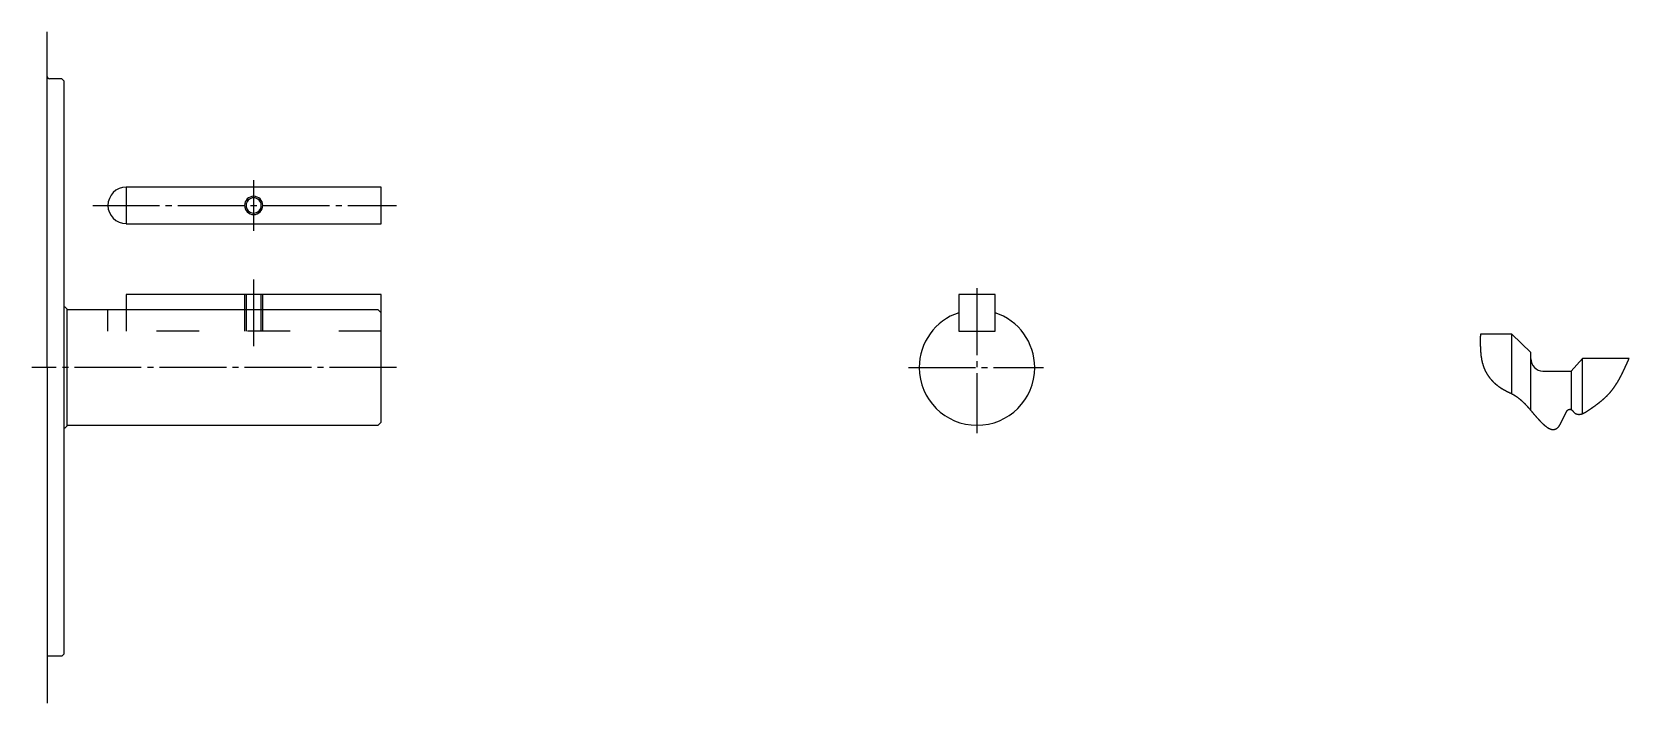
# Model space of a CAD drawing. Extents: x 0 to 632, y 0 to 332.
# Drawn here: x 365.4 to 628.3, y 0 to 110.4 of the extents above; entities that cross this region are included whole.
import ezdxf

# ---------------------------------------------------------------- set-up
doc = ezdxf.new("R2010")
doc.units = 0
doc.header["$MEASUREMENT"] = 0
doc.linetypes.add('DASH_CENTER', pattern=[14, 11, -1, 1, -1])
doc.linetypes.add('DASHED', pattern=[15, 7, -8])
doc.layers.get('0').update_dxf_attribs({"linetype": 'CONTINUOUS'})

msp = doc.modelspace()

# ---------------------------------------------------------------- linework, layer by layer
at = {"color": 7, "linetype": 'Continuous'}
for p, q in [((367.89, 79.3), (367.89, 110.38)), ((367.89, 55.19), (367.89, 102.54)), ((370.29, 102.69), (368.27, 102.69)), ((370.67, 102.31), (370.29, 102.69)), ((370.67, 64.69), (370.67, 102.31)), ((422.89, 84.85), (380.89, 84.85)), ((422.89, 78.85), (422.89, 84.85)), ((380.89, 78.85), (422.89, 78.85)), ((400.39, 67.19), (380.89, 67.19)), ((380.89, 67.19), (380.89, 64.69)), ((400.64, 67.19), (400.39, 67.19)), ((422.89, 67.19), (400.64, 67.19)), ((403.39, 67.19), (403.14, 67.19)), ((422.89, 64.19), (422.89, 67.19)), ((517.95, 67.19), (517.95, 64.21)), ((523.95, 67.19), (517.95, 67.19)), ((523.95, 64.21), (523.95, 67.19)), ((370.87, 65.09), (370.67, 65.09)), ((370.67, 55.19), (370.67, 64.69)), ((370.87, 65.09), (371.17, 64.79)), ((371.17, 45.59), (371.17, 64.79)), ((377.89, 64.69), (371.17, 64.69)), ((380.89, 64.69), (377.89, 64.69)), ((422.39, 64.69), (380.89, 64.69)), ((422.39, 64.69), (422.89, 64.19)), ((422.89, 46.19), (422.89, 64.19)), ((517.95, 64.21), (517.95, 61.19)), ((523.95, 61.19), (523.95, 64.21)), ((517.95, 61.19), (523.95, 61.19)), ((608.98, 60.68), (603.81, 60.68)), ((608.98, 60.68), (612.11, 57.68)), ((608.98, 50.88), (608.98, 60.68)), ((612.11, 48.14), (612.11, 57.68)), ((618.75, 54.61), (620.61, 56.65)), ((628.28, 56.65), (620.61, 56.65)), ((620.61, 47.6), (620.61, 56.65)), ((367.89, 55.19), (367.89, 0)), ((370.67, 45.69), (370.67, 55.19)), ((614.11, 54.61), (618.75, 54.61)), ((618.75, 54.61), (618.75, 48.29)), ((370.67, 8.08), (370.67, 45.69)), ((370.67, 45.29), (370.87, 45.29)), ((370.87, 45.29), (371.17, 45.59)), ((371.17, 45.69), (422.39, 45.69)), ((422.39, 45.69), (422.89, 46.19)), ((370.29, 7.69), (370.67, 8.08)), ((370.29, 7.69), (367.89, 7.69))]:
    msp.add_line(p, q, dxfattribs=at)
at = {"color": 1, "linetype": 'DASH_CENTER'}
for p, q in [((380.89, 84.85), (380.89, 78.85)), ((401.89, 77.7), (401.89, 86)), ((375.39, 81.85), (425.39, 81.85)), ((401.89, 58.69), (401.89, 69.69)), ((520.95, 68.24), (520.95, 44.37)), ((425.39, 55.19), (365.39, 55.19)), ((509.68, 55.19), (531.91, 55.19))]:
    msp.add_line(p, q, dxfattribs=at)
at = {"color": 2, "linetype": 'DASHED'}
for p, q in [((400.39, 67.19), (400.39, 61.19)), ((403.39, 61.19), (403.39, 67.19)), ((377.89, 61.19), (377.89, 64.69)), ((422.89, 61.19), (377.89, 61.19))]:
    msp.add_line(p, q, dxfattribs=at)
at = {"color": 7, "linetype": 'DASHED'}
for p, q in [((400.64, 67.19), (400.64, 61.19)), ((403.14, 61.19), (403.14, 67.19)), ((380.89, 64.69), (380.89, 61.19))]:
    msp.add_line(p, q, dxfattribs=at)
at = {"color": 2, "linetype": 'Continuous'}
for p, q in [((603.81, 60.68), (603.81, 60.64)), ((603.81, 60.64), (603.81, 60.6)), ((603.81, 60.6), (603.81, 60.56)), ((603.81, 60.56), (603.81, 60.52)), ((603.81, 60.52), (603.81, 60.48)), ((603.81, 60.48), (603.81, 60.44)), ((603.81, 60.36), (603.8, 60.32)), ((603.8, 60.32), (603.8, 60.28)), ((603.8, 60.28), (603.8, 60.24)), ((603.8, 60.24), (603.8, 60.2)), ((603.8, 60.2), (603.8, 60.16)), ((603.8, 60.16), (603.8, 60.12)), ((603.8, 60.12), (603.8, 60.07)), ((603.8, 60.07), (603.8, 60.03)), ((603.8, 60.03), (603.8, 59.99)), ((603.8, 59.99), (603.8, 59.95)), ((603.8, 59.95), (603.8, 59.91)), ((603.8, 59.91), (603.8, 59.87)), ((603.8, 59.87), (603.8, 59.83)), ((603.8, 59.83), (603.8, 59.79)), ((603.8, 59.79), (603.8, 59.75)), ((603.8, 59.75), (603.8, 59.71)), ((603.8, 59.71), (603.8, 59.67)), ((603.8, 59.67), (603.8, 59.63)), ((603.8, 59.63), (603.8, 59.59)), ((603.8, 59.59), (603.8, 59.55)), ((603.8, 59.55), (603.8, 59.51)), ((603.8, 59.51), (603.8, 59.47)), ((603.8, 59.47), (603.8, 59.43)), ((603.8, 59.43), (603.8, 59.39)), ((603.8, 59.39), (603.8, 59.35)), ((603.8, 59.35), (603.8, 59.31)), ((603.8, 59.31), (603.8, 59.26)), ((603.8, 59.26), (603.8, 59.22)), ((603.8, 59.22), (603.8, 59.18)), ((603.8, 59.18), (603.8, 59.14)), ((603.8, 59.14), (603.8, 59.1)), ((603.8, 59.1), (603.8, 59.06)), ((603.8, 59.06), (603.8, 59.02)), ((603.8, 59.02), (603.8, 58.98)), ((603.8, 58.98), (603.8, 58.94)), ((603.8, 58.94), (603.8, 58.9)), ((603.8, 58.9), (603.8, 58.86)), ((603.8, 58.86), (603.8, 58.82)), ((603.8, 58.82), (603.8, 58.78)), ((603.8, 58.78), (603.8, 58.74)), ((603.8, 58.74), (603.8, 58.7)), ((603.8, 58.7), (603.8, 58.66)), ((603.8, 58.66), (603.81, 58.62)), ((603.81, 60.44), (603.81, 60.4)), ((603.81, 60.4), (603.81, 60.36)), ((603.81, 58.62), (603.81, 58.58)), ((603.81, 58.58), (603.81, 58.54)), ((603.81, 58.54), (603.81, 58.49)), ((603.81, 58.49), (603.81, 58.45)), ((603.81, 58.45), (603.81, 58.41)), ((603.81, 58.41), (603.81, 58.37)), ((603.81, 58.37), (603.81, 58.33)), ((603.81, 58.33), (603.82, 58.29)), ((603.82, 58.29), (603.82, 58.25)), ((603.82, 58.25), (603.82, 58.21)), ((603.82, 58.21), (603.82, 58.17)), ((603.82, 58.17), (603.82, 58.13)), ((603.82, 58.13), (603.83, 58.09)), ((603.83, 58.09), (603.83, 58.05)), ((603.83, 58.05), (603.83, 58.01)), ((603.83, 58.01), (603.83, 57.97)), ((603.83, 57.97), (603.84, 57.93)), ((603.84, 57.93), (603.84, 57.89)), ((603.84, 57.89), (603.84, 57.85)), ((603.84, 57.85), (603.84, 57.81)), ((603.84, 57.81), (603.85, 57.77)), ((603.85, 57.77), (603.85, 57.73)), ((603.85, 57.73), (603.85, 57.69)), ((603.85, 57.69), (603.86, 57.64)), ((603.86, 57.64), (603.86, 57.6)), ((603.86, 57.6), (603.86, 57.56)), ((603.86, 57.56), (603.87, 57.52)), ((603.87, 57.52), (603.87, 57.48)), ((603.87, 57.48), (603.88, 57.44)), ((603.88, 57.44), (603.88, 57.4)), ((603.88, 57.4), (603.89, 57.36)), ((603.89, 57.36), (603.89, 57.32)), ((603.89, 57.32), (603.89, 57.28)), ((603.89, 57.28), (603.9, 57.24)), ((603.9, 57.24), (603.9, 57.2)), ((603.9, 57.2), (603.91, 57.16)), ((603.91, 57.16), (603.91, 57.12)), ((603.91, 57.12), (603.92, 57.08)), ((603.92, 57.08), (603.92, 57.04)), ((603.92, 57.04), (603.93, 57)), ((603.93, 57), (603.94, 56.96)), ((603.94, 56.96), (603.94, 56.92)), ((603.94, 56.92), (603.95, 56.88)), ((603.95, 56.88), (603.95, 56.84)), ((603.95, 56.84), (603.96, 56.8)), ((603.96, 56.8), (603.97, 56.76)), ((603.97, 56.76), (603.97, 56.72)), ((603.97, 56.72), (603.98, 56.68)), ((603.98, 56.68), (603.99, 56.64)), ((603.99, 56.64), (603.99, 56.6)), ((603.99, 56.6), (604, 56.56)), ((604, 56.56), (604.01, 56.52)), ((604.01, 56.52), (604.02, 56.48)), ((604.02, 56.48), (604.02, 56.44)), ((604.02, 56.44), (604.03, 56.4)), ((604.03, 56.4), (604.04, 56.36)), ((604.04, 56.36), (604.05, 56.32)), ((604.05, 56.32), (604.06, 56.28)), ((604.06, 56.28), (604.07, 56.24)), ((604.07, 56.24), (604.08, 56.2)), ((604.08, 56.2), (604.09, 56.16)), ((604.09, 56.16), (604.09, 56.12)), ((604.09, 56.12), (604.1, 56.08)), ((604.1, 56.08), (604.11, 56.04)), ((604.11, 56.04), (604.12, 56)), ((604.12, 56), (604.13, 55.96)), ((604.13, 55.96), (604.14, 55.93)), ((604.14, 55.93), (604.16, 55.89)), ((604.16, 55.89), (604.17, 55.85)), ((604.17, 55.85), (604.18, 55.81)), ((604.18, 55.81), (604.19, 55.77)), ((604.19, 55.77), (604.2, 55.73)), ((604.2, 55.73), (604.21, 55.69)), ((604.21, 55.69), (604.22, 55.65)), ((604.22, 55.65), (604.23, 55.61)), ((604.23, 55.61), (604.25, 55.57)), ((604.25, 55.57), (604.26, 55.54)), ((604.26, 55.54), (604.27, 55.5)), ((604.27, 55.5), (604.28, 55.46)), ((604.28, 55.46), (604.3, 55.42)), ((604.3, 55.42), (604.31, 55.38)), ((604.31, 55.38), (604.32, 55.34)), ((604.32, 55.34), (604.34, 55.3)), ((604.34, 55.3), (604.35, 55.27)), ((604.35, 55.27), (604.37, 55.23)), ((604.37, 55.23), (604.38, 55.19)), ((627.63, 55.21), (627.65, 55.24)), ((627.65, 55.24), (627.67, 55.28)), ((627.67, 55.28), (627.69, 55.32)), ((627.69, 55.32), (627.7, 55.35)), ((627.7, 55.35), (627.72, 55.39)), ((627.72, 55.39), (627.74, 55.43)), ((627.74, 55.43), (627.75, 55.46)), ((627.75, 55.46), (627.77, 55.5)), ((627.77, 55.5), (627.79, 55.54)), ((627.79, 55.54), (627.8, 55.57)), ((627.8, 55.57), (627.82, 55.61)), ((627.82, 55.61), (627.84, 55.65)), ((627.84, 55.65), (627.85, 55.68)), ((627.85, 55.68), (627.87, 55.72)), ((627.87, 55.72), (627.89, 55.76)), ((627.89, 55.76), (627.9, 55.8)), ((627.9, 55.8), (627.92, 55.83)), ((627.92, 55.83), (627.94, 55.87)), ((627.94, 55.87), (627.95, 55.91)), ((627.95, 55.91), (627.97, 55.94)), ((627.97, 55.94), (627.99, 55.98)), ((627.99, 55.98), (628, 56.02)), ((628, 56.02), (628.02, 56.05)), ((628.02, 56.05), (628.04, 56.09)), ((628.04, 56.09), (628.05, 56.13)), ((628.05, 56.13), (628.07, 56.16)), ((628.07, 56.16), (628.09, 56.2)), ((628.09, 56.2), (628.1, 56.24)), ((628.1, 56.24), (628.12, 56.28)), ((628.12, 56.28), (628.14, 56.31)), ((628.14, 56.31), (628.15, 56.35)), ((628.15, 56.35), (628.17, 56.39)), ((628.17, 56.39), (628.19, 56.42)), ((628.19, 56.42), (628.2, 56.46)), ((628.2, 56.46), (628.22, 56.5)), ((628.22, 56.5), (628.24, 56.53)), ((628.24, 56.53), (628.25, 56.57)), ((628.25, 56.57), (628.27, 56.61)), ((628.27, 56.61), (628.28, 56.65)), ((604.38, 55.19), (604.4, 55.15)), ((604.4, 55.15), (604.41, 55.11)), ((604.41, 55.11), (604.43, 55.08)), ((604.43, 55.08), (604.44, 55.04)), ((604.44, 55.04), (604.46, 55)), ((604.46, 55), (604.47, 54.96)), ((604.47, 54.96), (604.49, 54.93)), ((604.49, 54.93), (604.5, 54.89)), ((604.5, 54.89), (604.52, 54.85)), ((604.52, 54.85), (604.54, 54.82)), ((604.54, 54.82), (604.55, 54.78)), ((604.55, 54.78), (604.57, 54.74)), ((604.57, 54.74), (604.59, 54.71)), ((604.59, 54.71), (604.61, 54.67)), ((604.61, 54.67), (604.62, 54.63)), ((604.62, 54.63), (604.64, 54.6)), ((604.64, 54.6), (604.66, 54.56)), ((604.66, 54.56), (604.68, 54.52)), ((604.68, 54.52), (604.7, 54.49)), ((604.7, 54.49), (604.72, 54.45)), ((604.72, 54.45), (604.74, 54.42)), ((604.74, 54.42), (604.76, 54.38)), ((604.76, 54.38), (604.78, 54.35)), ((604.78, 54.35), (604.8, 54.31)), ((604.8, 54.31), (604.82, 54.27)), ((604.82, 54.27), (604.84, 54.24)), ((604.84, 54.24), (604.86, 54.2)), ((604.86, 54.2), (604.88, 54.17)), ((604.88, 54.17), (604.9, 54.14)), ((604.9, 54.14), (604.92, 54.1)), ((604.92, 54.1), (604.94, 54.07)), ((604.94, 54.07), (604.96, 54.03)), ((604.96, 54.03), (604.99, 54)), ((604.99, 54), (605.01, 53.96)), ((605.01, 53.96), (605.03, 53.93)), ((605.03, 53.93), (605.05, 53.9)), ((605.05, 53.9), (605.08, 53.86)), ((605.08, 53.86), (605.1, 53.83)), ((605.1, 53.83), (605.12, 53.8)), ((605.12, 53.8), (605.15, 53.76)), ((605.15, 53.76), (605.17, 53.73)), ((605.17, 53.73), (605.19, 53.7)), ((605.19, 53.7), (605.22, 53.66)), ((605.22, 53.66), (605.24, 53.63)), ((605.24, 53.63), (605.27, 53.6)), ((605.27, 53.6), (605.29, 53.57)), ((605.29, 53.57), (605.32, 53.53)), ((605.32, 53.53), (605.34, 53.5)), ((605.34, 53.5), (605.37, 53.47)), ((605.37, 53.47), (605.39, 53.44)), ((605.39, 53.44), (605.42, 53.41)), ((605.42, 53.41), (605.44, 53.37)), ((605.44, 53.37), (605.47, 53.34)), ((605.47, 53.34), (605.49, 53.31)), ((605.49, 53.31), (605.52, 53.28)), ((605.52, 53.28), (605.55, 53.25)), ((605.55, 53.25), (605.57, 53.22)), ((605.57, 53.22), (605.6, 53.19)), ((605.6, 53.19), (605.63, 53.16)), ((605.63, 53.16), (605.66, 53.13)), ((605.66, 53.13), (605.68, 53.1)), ((605.68, 53.1), (605.71, 53.07)), ((605.71, 53.07), (605.74, 53.04)), ((605.74, 53.04), (605.77, 53.01)), ((605.77, 53.01), (605.79, 52.98)), ((605.79, 52.98), (605.82, 52.95)), ((605.82, 52.95), (605.85, 52.92)), ((605.85, 52.92), (605.88, 52.89)), ((605.88, 52.89), (605.91, 52.86)), ((605.91, 52.86), (605.94, 52.83)), ((605.94, 52.83), (605.97, 52.8)), ((605.97, 52.8), (605.99, 52.78)), ((605.99, 52.78), (606.02, 52.75)), ((606.02, 52.75), (606.05, 52.72)), ((606.05, 52.72), (606.08, 52.69)), ((606.08, 52.69), (606.11, 52.66)), ((606.11, 52.66), (606.14, 52.64)), ((606.14, 52.64), (606.17, 52.61)), ((606.17, 52.61), (606.2, 52.58)), ((606.2, 52.58), (606.23, 52.55)), ((626.24, 52.55), (626.26, 52.58)), ((626.26, 52.58), (626.28, 52.62)), ((626.28, 52.62), (626.3, 52.65)), ((626.3, 52.65), (626.32, 52.69)), ((626.32, 52.69), (626.34, 52.72)), ((626.34, 52.72), (626.36, 52.76)), ((626.36, 52.76), (626.39, 52.79)), ((626.39, 52.79), (626.41, 52.83)), ((626.41, 52.83), (626.43, 52.86)), ((626.43, 52.86), (626.45, 52.9)), ((626.45, 52.9), (626.47, 52.93)), ((626.47, 52.93), (626.49, 52.97)), ((626.49, 52.97), (626.51, 53)), ((626.51, 53), (626.53, 53.04)), ((626.53, 53.04), (626.55, 53.07)), ((626.55, 53.07), (626.57, 53.11)), ((626.57, 53.11), (626.59, 53.14)), ((626.59, 53.14), (626.61, 53.18)), ((626.61, 53.18), (626.63, 53.21)), ((626.63, 53.21), (626.65, 53.25)), ((626.65, 53.25), (626.67, 53.28)), ((626.67, 53.28), (626.69, 53.32)), ((626.69, 53.32), (626.71, 53.36)), ((626.71, 53.36), (626.73, 53.39)), ((626.73, 53.39), (626.75, 53.43)), ((626.75, 53.43), (626.77, 53.46)), ((626.77, 53.46), (626.79, 53.5)), ((626.79, 53.5), (626.81, 53.53)), ((626.81, 53.53), (626.83, 53.57)), ((626.83, 53.57), (626.84, 53.61)), ((626.84, 53.61), (626.86, 53.64)), ((626.86, 53.64), (626.88, 53.68)), ((626.88, 53.68), (626.9, 53.71)), ((626.9, 53.71), (626.92, 53.75)), ((626.92, 53.75), (626.94, 53.79)), ((626.94, 53.79), (626.96, 53.82)), ((626.96, 53.82), (626.98, 53.86)), ((626.98, 53.86), (627, 53.89)), ((627, 53.89), (627.01, 53.93)), ((627.01, 53.93), (627.03, 53.97)), ((627.03, 53.97), (627.05, 54)), ((627.05, 54), (627.07, 54.04)), ((627.07, 54.04), (627.09, 54.08)), ((627.09, 54.08), (627.11, 54.11)), ((627.11, 54.11), (627.12, 54.15)), ((627.12, 54.15), (627.14, 54.18)), ((627.14, 54.18), (627.16, 54.22)), ((627.16, 54.22), (627.18, 54.26)), ((627.18, 54.26), (627.2, 54.29)), ((627.2, 54.29), (627.21, 54.33)), ((627.21, 54.33), (627.23, 54.37)), ((627.23, 54.37), (627.25, 54.4)), ((627.25, 54.4), (627.27, 54.44)), ((627.27, 54.44), (627.29, 54.47)), ((627.29, 54.47), (627.3, 54.51)), ((627.3, 54.51), (627.32, 54.55)), ((627.32, 54.55), (627.34, 54.58)), ((627.34, 54.58), (627.36, 54.62)), ((627.36, 54.62), (627.37, 54.66)), ((627.37, 54.66), (627.39, 54.69)), ((627.39, 54.69), (627.41, 54.73)), ((627.41, 54.73), (627.43, 54.77)), ((627.43, 54.77), (627.44, 54.8)), ((627.44, 54.8), (627.46, 54.84)), ((627.46, 54.84), (627.48, 54.88)), ((627.48, 54.88), (627.5, 54.91)), ((627.5, 54.91), (627.51, 54.95)), ((627.51, 54.95), (627.53, 54.99)), ((627.53, 54.99), (627.55, 55.02)), ((627.55, 55.02), (627.57, 55.06)), ((627.57, 55.06), (627.58, 55.1)), ((627.58, 55.1), (627.6, 55.13)), ((627.6, 55.13), (627.62, 55.17)), ((627.62, 55.17), (627.63, 55.21)), ((606.23, 52.55), (606.26, 52.53)), ((606.26, 52.53), (606.29, 52.5)), ((606.29, 52.5), (606.32, 52.47)), ((606.32, 52.47), (606.35, 52.45)), ((606.35, 52.45), (606.39, 52.42)), ((606.39, 52.42), (606.42, 52.39)), ((606.42, 52.39), (606.45, 52.37)), ((606.45, 52.37), (606.48, 52.34)), ((606.48, 52.34), (606.51, 52.31)), ((606.51, 52.31), (606.54, 52.29)), ((606.54, 52.29), (606.57, 52.26)), ((606.57, 52.26), (606.61, 52.24)), ((606.61, 52.24), (606.64, 52.21)), ((606.64, 52.21), (606.67, 52.19)), ((606.67, 52.19), (606.7, 52.16)), ((606.7, 52.16), (606.73, 52.14)), ((606.73, 52.14), (606.77, 52.11)), ((606.77, 52.11), (606.8, 52.09)), ((606.8, 52.09), (606.83, 52.07)), ((606.83, 52.07), (606.87, 52.04)), ((606.87, 52.04), (606.9, 52.02)), ((606.9, 52.02), (606.93, 51.99)), ((606.93, 51.99), (606.96, 51.97)), ((606.96, 51.97), (607, 51.95)), ((607, 51.95), (607.03, 51.93)), ((607.03, 51.93), (607.07, 51.9)), ((607.07, 51.9), (607.1, 51.88)), ((607.1, 51.88), (607.13, 51.86)), ((607.13, 51.86), (607.17, 51.83)), ((607.17, 51.83), (607.2, 51.81)), ((607.2, 51.81), (607.23, 51.79)), ((607.23, 51.79), (607.27, 51.77)), ((607.27, 51.77), (607.3, 51.75)), ((607.3, 51.75), (607.34, 51.73)), ((607.34, 51.73), (607.37, 51.7)), ((607.37, 51.7), (607.41, 51.68)), ((607.41, 51.68), (607.44, 51.66)), ((607.44, 51.66), (607.48, 51.64)), ((607.48, 51.64), (607.51, 51.62)), ((607.51, 51.62), (607.55, 51.6)), ((607.55, 51.6), (607.58, 51.58)), ((607.58, 51.58), (607.62, 51.56)), ((607.62, 51.56), (607.65, 51.54)), ((607.65, 51.54), (607.69, 51.52)), ((607.69, 51.52), (607.72, 51.5)), ((607.72, 51.5), (607.76, 51.48)), ((607.76, 51.48), (607.8, 51.46)), ((607.8, 51.46), (607.83, 51.44)), ((607.83, 51.44), (607.87, 51.43)), ((607.87, 51.43), (607.9, 51.41)), ((607.9, 51.41), (607.94, 51.39)), ((607.94, 51.39), (607.98, 51.37)), ((607.98, 51.37), (608.01, 51.35)), ((608.01, 51.35), (608.05, 51.33)), ((608.05, 51.33), (608.08, 51.32)), ((608.08, 51.32), (608.12, 51.3)), ((608.12, 51.3), (608.16, 51.28)), ((608.16, 51.28), (608.19, 51.26)), ((608.19, 51.26), (608.23, 51.25)), ((608.23, 51.25), (608.27, 51.23)), ((608.27, 51.23), (608.3, 51.21)), ((608.3, 51.21), (608.34, 51.19)), ((608.34, 51.19), (608.38, 51.18)), ((608.38, 51.18), (608.41, 51.16)), ((608.41, 51.16), (608.45, 51.14)), ((608.45, 51.14), (608.49, 51.12)), ((608.49, 51.12), (608.52, 51.11)), ((608.52, 51.11), (608.56, 51.09)), ((608.56, 51.09), (608.6, 51.07)), ((608.6, 51.07), (608.63, 51.05)), ((608.63, 51.05), (608.67, 51.04)), ((608.67, 51.04), (608.71, 51.02)), ((608.71, 51.02), (608.74, 51)), ((608.74, 51), (608.78, 50.98)), ((608.78, 50.98), (608.81, 50.97)), ((608.81, 50.97), (608.85, 50.95)), ((608.85, 50.95), (608.89, 50.93)), ((608.89, 50.93), (608.92, 50.91)), ((608.92, 50.91), (608.96, 50.89)), ((608.96, 50.89), (608.99, 50.87)), ((608.99, 50.87), (609.03, 50.85)), ((609.03, 50.85), (609.07, 50.83)), ((609.07, 50.83), (609.1, 50.81)), ((609.1, 50.81), (609.14, 50.8)), ((609.14, 50.8), (609.17, 50.78)), ((609.17, 50.78), (609.21, 50.76)), ((609.21, 50.76), (609.24, 50.73)), ((609.24, 50.73), (609.28, 50.71)), ((609.28, 50.71), (609.31, 50.69)), ((609.31, 50.69), (609.35, 50.67)), ((609.35, 50.67), (609.38, 50.65)), ((609.38, 50.65), (609.42, 50.63)), ((609.42, 50.63), (609.45, 50.61)), ((609.45, 50.61), (609.48, 50.59)), ((609.48, 50.59), (609.52, 50.57)), ((609.52, 50.57), (609.55, 50.54)), ((609.55, 50.54), (609.59, 50.52)), ((609.59, 50.52), (609.62, 50.5)), ((609.62, 50.5), (609.65, 50.48)), ((609.65, 50.48), (609.69, 50.45)), ((609.69, 50.45), (609.72, 50.43)), ((609.72, 50.43), (609.76, 50.41)), ((609.76, 50.41), (609.79, 50.38)), ((609.79, 50.38), (609.82, 50.36)), ((609.82, 50.36), (609.85, 50.34)), ((609.85, 50.34), (609.89, 50.31)), ((609.89, 50.31), (609.92, 50.29)), ((609.92, 50.29), (609.95, 50.26)), ((609.95, 50.26), (609.99, 50.24)), ((609.99, 50.24), (610.02, 50.22)), ((610.02, 50.22), (610.05, 50.19)), ((610.05, 50.19), (610.08, 50.17)), ((610.08, 50.17), (610.11, 50.14)), ((610.11, 50.14), (610.15, 50.12)), ((610.15, 50.12), (610.18, 50.09)), ((610.18, 50.09), (610.21, 50.07)), ((610.21, 50.07), (610.24, 50.04)), ((610.24, 50.04), (610.27, 50.02)), ((610.27, 50.02), (610.31, 49.99)), ((610.31, 49.99), (610.34, 49.96)), ((610.34, 49.96), (610.37, 49.94)), ((624, 49.94), (624.03, 49.97)), ((624.03, 49.97), (624.06, 50)), ((624.06, 50), (624.09, 50.02)), ((624.09, 50.02), (624.12, 50.05)), ((624.12, 50.05), (624.15, 50.08)), ((624.15, 50.08), (624.19, 50.11)), ((624.19, 50.11), (624.22, 50.13)), ((624.22, 50.13), (624.25, 50.16)), ((624.25, 50.16), (624.28, 50.19)), ((624.28, 50.19), (624.31, 50.21)), ((624.31, 50.21), (624.33, 50.24)), ((624.33, 50.24), (624.36, 50.27)), ((624.36, 50.27), (624.39, 50.3)), ((624.39, 50.3), (624.42, 50.33)), ((624.42, 50.33), (624.45, 50.35)), ((624.45, 50.35), (624.48, 50.38)), ((624.48, 50.38), (624.51, 50.41)), ((624.51, 50.41), (624.54, 50.44)), ((624.54, 50.44), (624.57, 50.47)), ((624.57, 50.47), (624.6, 50.49)), ((624.6, 50.49), (624.63, 50.52)), ((624.63, 50.52), (624.66, 50.55)), ((624.66, 50.55), (624.69, 50.58)), ((624.69, 50.58), (624.71, 50.61)), ((624.71, 50.61), (624.74, 50.64)), ((624.74, 50.64), (624.77, 50.67)), ((624.77, 50.67), (624.8, 50.7)), ((624.8, 50.7), (624.83, 50.73)), ((624.83, 50.73), (624.86, 50.76)), ((624.86, 50.76), (624.88, 50.78)), ((624.88, 50.78), (624.91, 50.81)), ((624.91, 50.81), (624.94, 50.84)), ((624.94, 50.84), (624.97, 50.87)), ((624.97, 50.87), (624.99, 50.9)), ((624.99, 50.9), (625.02, 50.93)), ((625.02, 50.93), (625.05, 50.96)), ((625.05, 50.96), (625.08, 50.99)), ((625.08, 50.99), (625.1, 51.02)), ((625.1, 51.02), (625.13, 51.05)), ((625.13, 51.05), (625.16, 51.08)), ((625.16, 51.08), (625.18, 51.11)), ((625.18, 51.11), (625.21, 51.14)), ((625.21, 51.14), (625.24, 51.18)), ((625.24, 51.18), (625.26, 51.21)), ((625.26, 51.21), (625.29, 51.24)), ((625.29, 51.24), (625.31, 51.27)), ((625.31, 51.27), (625.34, 51.3)), ((625.34, 51.3), (625.37, 51.33)), ((625.37, 51.33), (625.39, 51.36)), ((625.39, 51.36), (625.42, 51.39)), ((625.42, 51.39), (625.44, 51.42)), ((625.44, 51.42), (625.47, 51.46)), ((625.47, 51.46), (625.49, 51.49)), ((625.49, 51.49), (625.52, 51.52)), ((625.52, 51.52), (625.54, 51.55)), ((625.54, 51.55), (625.57, 51.58)), ((625.57, 51.58), (625.59, 51.62)), ((625.59, 51.62), (625.62, 51.65)), ((625.62, 51.65), (625.64, 51.68)), ((625.64, 51.68), (625.67, 51.71)), ((625.67, 51.71), (625.69, 51.74)), ((625.69, 51.74), (625.72, 51.78)), ((625.72, 51.78), (625.74, 51.81)), ((625.74, 51.81), (625.76, 51.84)), ((625.76, 51.84), (625.79, 51.88)), ((625.79, 51.88), (625.81, 51.91)), ((625.81, 51.91), (625.83, 51.94)), ((625.83, 51.94), (625.86, 51.97)), ((625.86, 51.97), (625.88, 52.01)), ((625.88, 52.01), (625.9, 52.04)), ((625.9, 52.04), (625.93, 52.07)), ((625.93, 52.07), (625.95, 52.11)), ((625.95, 52.11), (625.97, 52.14)), ((625.97, 52.14), (625.99, 52.18)), ((625.99, 52.18), (626.02, 52.21)), ((626.02, 52.21), (626.04, 52.24)), ((626.04, 52.24), (626.06, 52.28)), ((626.06, 52.28), (626.08, 52.31)), ((626.08, 52.31), (626.11, 52.34)), ((626.11, 52.34), (626.13, 52.38)), ((626.13, 52.38), (626.15, 52.41)), ((626.15, 52.41), (626.17, 52.45)), ((626.17, 52.45), (626.19, 52.48)), ((626.19, 52.48), (626.22, 52.52)), ((626.22, 52.52), (626.24, 52.55)), ((610.37, 49.94), (610.4, 49.91)), ((610.4, 49.91), (610.43, 49.88)), ((610.43, 49.88), (610.46, 49.86)), ((610.46, 49.86), (610.49, 49.83)), ((610.49, 49.83), (610.52, 49.81)), ((610.52, 49.81), (610.55, 49.78)), ((610.55, 49.78), (610.58, 49.75)), ((610.58, 49.75), (610.61, 49.72)), ((610.61, 49.72), (610.64, 49.7)), ((610.64, 49.7), (610.67, 49.67)), ((610.67, 49.67), (610.7, 49.64)), ((610.7, 49.64), (610.73, 49.61)), ((610.73, 49.61), (610.76, 49.59)), ((610.76, 49.59), (610.79, 49.56)), ((610.79, 49.56), (610.82, 49.53)), ((610.82, 49.53), (610.85, 49.5)), ((610.85, 49.5), (610.88, 49.47)), ((610.88, 49.47), (610.91, 49.45)), ((610.91, 49.45), (610.94, 49.42)), ((610.94, 49.42), (610.97, 49.39)), ((610.97, 49.39), (610.99, 49.36)), ((610.99, 49.36), (611.02, 49.33)), ((611.02, 49.33), (611.05, 49.3)), ((611.05, 49.3), (611.08, 49.27)), ((611.08, 49.27), (611.11, 49.25)), ((611.11, 49.25), (611.14, 49.22)), ((611.14, 49.22), (611.17, 49.19)), ((611.17, 49.19), (611.19, 49.16)), ((611.19, 49.16), (611.22, 49.13)), ((611.22, 49.13), (611.25, 49.1)), ((611.25, 49.1), (611.28, 49.07)), ((611.28, 49.07), (611.31, 49.04)), ((611.31, 49.04), (611.33, 49.01)), ((611.33, 49.01), (611.36, 48.98)), ((611.36, 48.98), (611.39, 48.95)), ((611.39, 48.95), (611.42, 48.92)), ((611.42, 48.92), (611.44, 48.89)), ((611.44, 48.89), (611.47, 48.86)), ((611.47, 48.86), (611.5, 48.83)), ((611.5, 48.83), (611.52, 48.8)), ((611.52, 48.8), (611.55, 48.77)), ((611.55, 48.77), (611.58, 48.74)), ((611.58, 48.74), (611.61, 48.71)), ((611.61, 48.71), (611.63, 48.68)), ((611.63, 48.68), (611.66, 48.65)), ((611.66, 48.65), (611.69, 48.62)), ((611.69, 48.62), (611.71, 48.59)), ((611.71, 48.59), (611.74, 48.56)), ((611.74, 48.56), (611.77, 48.53)), ((611.77, 48.53), (611.79, 48.5)), ((611.79, 48.5), (611.82, 48.47)), ((611.82, 48.47), (611.85, 48.44)), ((611.85, 48.44), (611.87, 48.41)), ((611.87, 48.41), (611.9, 48.38)), ((611.9, 48.38), (611.93, 48.35)), ((611.93, 48.35), (611.95, 48.32)), ((611.95, 48.32), (611.98, 48.28)), ((611.98, 48.28), (612.01, 48.25)), ((612.01, 48.25), (612.03, 48.22)), ((612.03, 48.22), (612.06, 48.19)), ((612.06, 48.19), (612.08, 48.16)), ((612.08, 48.16), (612.11, 48.13)), ((612.11, 48.13), (612.14, 48.1)), ((612.14, 48.1), (612.16, 48.07)), ((612.16, 48.07), (612.19, 48.04)), ((612.19, 48.04), (612.22, 48.01)), ((612.22, 48.01), (612.24, 47.98)), ((612.24, 47.98), (612.27, 47.95)), ((612.27, 47.95), (612.29, 47.91)), ((612.29, 47.91), (612.32, 47.88)), ((612.32, 47.88), (612.35, 47.85)), ((612.35, 47.85), (612.37, 47.82)), ((612.37, 47.82), (612.4, 47.79)), ((612.4, 47.79), (612.43, 47.76)), ((612.43, 47.76), (612.45, 47.73)), ((612.45, 47.73), (612.48, 47.7)), ((612.48, 47.7), (612.5, 47.67)), ((612.5, 47.67), (612.53, 47.64)), ((612.53, 47.64), (612.56, 47.61)), ((612.56, 47.61), (612.58, 47.57)), ((612.58, 47.57), (612.61, 47.54)), ((612.61, 47.54), (612.64, 47.51)), ((612.64, 47.51), (612.66, 47.48)), ((612.66, 47.48), (612.69, 47.45)), ((612.69, 47.45), (612.71, 47.42)), ((612.71, 47.42), (612.74, 47.39)), ((612.74, 47.39), (612.77, 47.36)), ((612.77, 47.36), (612.79, 47.33)), ((612.79, 47.33), (612.82, 47.3)), ((617.68, 47.31), (617.7, 47.34)), ((617.7, 47.34), (617.72, 47.38)), ((617.72, 47.38), (617.73, 47.42)), ((617.73, 47.42), (617.75, 47.45)), ((617.75, 47.45), (617.77, 47.49)), ((617.77, 47.49), (617.79, 47.53)), ((617.79, 47.53), (617.81, 47.56)), ((617.81, 47.56), (617.82, 47.6)), ((617.82, 47.6), (617.84, 47.64)), ((617.84, 47.64), (617.86, 47.67)), ((617.86, 47.67), (617.88, 47.71)), ((617.88, 47.71), (617.9, 47.75)), ((617.9, 47.75), (617.92, 47.79)), ((617.92, 47.79), (617.94, 47.83)), ((617.94, 47.83), (617.95, 47.86)), ((617.95, 47.86), (617.97, 47.9)), ((617.97, 47.9), (617.99, 47.94)), ((617.99, 47.94), (618.02, 47.97)), ((618.02, 47.97), (618.04, 48.01)), ((618.04, 48.01), (618.06, 48.04)), ((618.06, 48.04), (618.09, 48.08)), ((618.09, 48.08), (618.11, 48.11)), ((618.11, 48.11), (618.14, 48.14)), ((618.14, 48.14), (618.17, 48.17)), ((618.17, 48.17), (618.2, 48.19)), ((618.2, 48.19), (618.23, 48.22)), ((618.23, 48.22), (618.26, 48.24)), ((618.26, 48.24), (618.3, 48.26)), ((618.3, 48.26), (618.34, 48.28)), ((618.34, 48.28), (618.37, 48.29)), ((618.37, 48.29), (618.42, 48.3)), ((618.42, 48.3), (618.46, 48.31)), ((618.46, 48.31), (618.5, 48.32)), ((618.5, 48.32), (618.54, 48.32)), ((618.54, 48.32), (618.58, 48.32)), ((618.58, 48.32), (618.63, 48.32)), ((618.63, 48.32), (618.67, 48.31)), ((618.67, 48.31), (618.71, 48.3)), ((618.71, 48.3), (618.74, 48.29)), ((618.74, 48.29), (618.78, 48.27)), ((618.78, 48.27), (618.81, 48.25)), ((618.81, 48.25), (618.85, 48.23)), ((618.85, 48.23), (618.88, 48.2)), ((618.88, 48.2), (618.91, 48.18)), ((618.91, 48.18), (618.93, 48.15)), ((618.93, 48.15), (618.96, 48.11)), ((618.96, 48.11), (618.99, 48.08)), ((618.99, 48.08), (619.02, 48.05)), ((619.02, 48.05), (619.04, 48.02)), ((619.04, 48.02), (619.07, 47.99)), ((619.07, 47.99), (619.1, 47.95)), ((619.1, 47.95), (619.12, 47.92)), ((619.12, 47.92), (619.15, 47.89)), ((619.15, 47.89), (619.18, 47.86)), ((619.18, 47.86), (619.21, 47.83)), ((619.21, 47.83), (619.23, 47.8)), ((619.23, 47.8), (619.26, 47.77)), ((619.26, 47.77), (619.29, 47.75)), ((619.29, 47.75), (619.32, 47.72)), ((619.32, 47.72), (619.36, 47.7)), ((619.36, 47.7), (619.39, 47.67)), ((619.39, 47.67), (619.42, 47.65)), ((619.42, 47.65), (619.46, 47.63)), ((619.46, 47.63), (619.49, 47.61)), ((619.49, 47.61), (619.53, 47.59)), ((619.53, 47.59), (619.57, 47.58)), ((619.57, 47.58), (619.6, 47.56)), ((619.6, 47.56), (619.64, 47.55)), ((619.64, 47.55), (619.68, 47.54)), ((619.68, 47.54), (619.72, 47.52)), ((619.72, 47.52), (619.76, 47.51)), ((619.76, 47.51), (619.8, 47.51)), ((619.8, 47.51), (619.84, 47.5)), ((619.84, 47.5), (619.89, 47.49)), ((619.89, 47.49), (619.93, 47.49)), ((619.93, 47.49), (619.97, 47.48)), ((619.97, 47.48), (620.01, 47.48)), ((620.01, 47.48), (620.05, 47.48)), ((620.05, 47.48), (620.09, 47.48)), ((620.09, 47.48), (620.13, 47.48)), ((620.13, 47.48), (620.18, 47.49)), ((620.18, 47.49), (620.22, 47.49)), ((620.22, 47.49), (620.26, 47.5)), ((620.26, 47.5), (620.3, 47.5)), ((620.3, 47.5), (620.34, 47.51)), ((620.34, 47.51), (620.38, 47.52)), ((620.38, 47.52), (620.42, 47.53)), ((620.42, 47.53), (620.45, 47.54)), ((620.45, 47.54), (620.49, 47.55)), ((620.49, 47.55), (620.53, 47.57)), ((620.53, 47.57), (620.57, 47.58)), ((620.57, 47.58), (620.61, 47.59)), ((620.61, 47.59), (620.65, 47.61)), ((620.65, 47.61), (620.68, 47.63)), ((620.68, 47.63), (620.72, 47.64)), ((620.72, 47.64), (620.76, 47.66)), ((620.76, 47.66), (620.79, 47.68)), ((620.79, 47.68), (620.83, 47.69)), ((620.83, 47.69), (620.87, 47.71)), ((620.87, 47.71), (620.9, 47.73)), ((620.9, 47.73), (620.94, 47.75)), ((620.94, 47.75), (620.98, 47.77)), ((620.98, 47.77), (621.01, 47.79)), ((621.01, 47.79), (621.05, 47.81)), ((621.05, 47.81), (621.08, 47.83)), ((621.08, 47.83), (621.12, 47.85)), ((621.12, 47.85), (621.15, 47.87)), ((621.15, 47.87), (621.19, 47.89)), ((621.19, 47.89), (621.22, 47.92)), ((621.22, 47.92), (621.26, 47.94)), ((621.26, 47.94), (621.29, 47.96)), ((621.29, 47.96), (621.33, 47.98)), ((621.33, 47.98), (621.36, 48)), ((621.36, 48), (621.4, 48.02)), ((621.4, 48.02), (621.43, 48.04)), ((621.43, 48.04), (621.46, 48.07)), ((621.46, 48.07), (621.5, 48.09)), ((621.5, 48.09), (621.53, 48.11)), ((621.53, 48.11), (621.57, 48.13)), ((621.57, 48.13), (621.6, 48.15)), ((621.6, 48.15), (621.63, 48.18)), ((621.63, 48.18), (621.67, 48.2)), ((621.67, 48.2), (621.7, 48.22)), ((621.7, 48.22), (621.73, 48.24)), ((621.73, 48.24), (621.77, 48.27)), ((621.77, 48.27), (621.8, 48.29)), ((621.8, 48.29), (621.83, 48.31)), ((621.83, 48.31), (621.87, 48.33)), ((621.87, 48.33), (621.9, 48.36)), ((621.9, 48.36), (621.93, 48.38)), ((621.93, 48.38), (621.97, 48.4)), ((621.97, 48.4), (622, 48.43)), ((622, 48.43), (622.03, 48.45)), ((622.03, 48.45), (622.07, 48.47)), ((622.07, 48.47), (622.1, 48.49)), ((622.1, 48.49), (622.13, 48.52)), ((622.13, 48.52), (622.17, 48.54)), ((622.17, 48.54), (622.2, 48.56)), ((622.2, 48.56), (622.23, 48.59)), ((622.23, 48.59), (622.27, 48.61)), ((622.27, 48.61), (622.3, 48.63)), ((622.3, 48.63), (622.33, 48.66)), ((622.33, 48.66), (622.37, 48.68)), ((622.37, 48.68), (622.4, 48.7)), ((622.4, 48.7), (622.43, 48.73)), ((622.43, 48.73), (622.47, 48.75)), ((622.47, 48.75), (622.5, 48.77)), ((622.5, 48.77), (622.53, 48.8)), ((622.53, 48.8), (622.57, 48.82)), ((622.57, 48.82), (622.6, 48.84)), ((622.6, 48.84), (622.63, 48.87)), ((622.63, 48.87), (622.66, 48.89)), ((622.66, 48.89), (622.7, 48.91)), ((622.7, 48.91), (622.73, 48.94)), ((622.73, 48.94), (622.76, 48.96)), ((622.76, 48.96), (622.8, 48.99)), ((622.8, 48.99), (622.83, 49.01)), ((622.83, 49.01), (622.86, 49.03)), ((622.86, 49.03), (622.89, 49.06)), ((622.89, 49.06), (622.93, 49.08)), ((622.93, 49.08), (622.96, 49.11)), ((622.96, 49.11), (622.99, 49.13)), ((622.99, 49.13), (623.02, 49.15)), ((623.02, 49.15), (623.06, 49.18)), ((623.06, 49.18), (623.09, 49.2)), ((623.09, 49.2), (623.12, 49.23)), ((623.12, 49.23), (623.15, 49.25)), ((623.15, 49.25), (623.18, 49.28)), ((623.18, 49.28), (623.22, 49.3)), ((623.22, 49.3), (623.25, 49.33)), ((623.25, 49.33), (623.28, 49.35)), ((623.28, 49.35), (623.31, 49.38)), ((623.31, 49.38), (623.35, 49.4)), ((623.35, 49.4), (623.38, 49.43)), ((623.38, 49.43), (623.41, 49.45)), ((623.41, 49.45), (623.44, 49.48)), ((623.44, 49.48), (623.47, 49.5)), ((623.47, 49.5), (623.5, 49.53)), ((623.5, 49.53), (623.54, 49.55)), ((623.54, 49.55), (623.57, 49.58)), ((623.57, 49.58), (623.6, 49.6)), ((623.6, 49.6), (623.63, 49.63)), ((623.63, 49.63), (623.66, 49.66)), ((623.66, 49.66), (623.69, 49.68)), ((623.69, 49.68), (623.72, 49.71)), ((623.72, 49.71), (623.76, 49.73)), ((623.76, 49.73), (623.79, 49.76)), ((623.79, 49.76), (623.82, 49.78)), ((623.82, 49.78), (623.85, 49.81)), ((623.85, 49.81), (623.88, 49.84)), ((623.88, 49.84), (623.91, 49.86)), ((623.91, 49.86), (623.94, 49.89)), ((623.94, 49.89), (623.97, 49.92)), ((623.97, 49.92), (624, 49.94)), ((612.82, 47.3), (612.85, 47.27)), ((612.85, 47.27), (612.87, 47.24)), ((612.87, 47.24), (612.9, 47.21)), ((612.9, 47.21), (612.93, 47.17)), ((612.93, 47.17), (612.95, 47.14)), ((612.95, 47.14), (612.98, 47.11)), ((612.98, 47.11), (613.01, 47.08)), ((613.01, 47.08), (613.03, 47.05)), ((613.03, 47.05), (613.06, 47.02)), ((613.06, 47.02), (613.09, 46.99)), ((613.09, 46.99), (613.11, 46.96)), ((613.11, 46.96), (613.14, 46.93)), ((613.14, 46.93), (613.17, 46.9)), ((613.17, 46.9), (613.19, 46.87)), ((613.19, 46.87), (613.22, 46.84)), ((613.22, 46.84), (613.25, 46.81)), ((613.25, 46.81), (613.27, 46.78)), ((613.27, 46.78), (613.3, 46.75)), ((613.3, 46.75), (613.33, 46.72)), ((613.33, 46.72), (613.36, 46.69)), ((613.36, 46.69), (613.38, 46.66)), ((613.38, 46.66), (613.41, 46.63)), ((613.41, 46.63), (613.44, 46.6)), ((613.44, 46.6), (613.47, 46.57)), ((613.47, 46.57), (613.49, 46.54)), ((613.49, 46.54), (613.52, 46.51)), ((613.52, 46.51), (613.55, 46.48)), ((613.55, 46.48), (613.58, 46.45)), ((613.58, 46.45), (613.6, 46.42)), ((613.6, 46.42), (613.63, 46.39)), ((613.63, 46.39), (613.66, 46.36)), ((613.66, 46.36), (613.69, 46.33)), ((613.69, 46.33), (613.72, 46.3)), ((613.72, 46.3), (613.75, 46.28)), ((613.75, 46.28), (613.77, 46.25)), ((613.77, 46.25), (613.8, 46.22)), ((613.8, 46.22), (613.83, 46.19)), ((613.83, 46.19), (613.86, 46.16)), ((613.86, 46.16), (613.89, 46.13)), ((613.89, 46.13), (613.92, 46.1)), ((613.92, 46.1), (613.95, 46.08)), ((613.95, 46.08), (613.97, 46.05)), ((613.97, 46.05), (614, 46.02)), ((614, 46.02), (614.03, 45.99)), ((614.03, 45.99), (614.06, 45.96)), ((614.06, 45.96), (614.09, 45.94)), ((614.09, 45.94), (614.12, 45.91)), ((614.12, 45.91), (614.15, 45.88)), ((614.15, 45.88), (614.18, 45.86)), ((614.18, 45.86), (614.21, 45.83)), ((614.21, 45.83), (614.24, 45.8)), ((614.24, 45.8), (614.27, 45.78)), ((614.27, 45.78), (614.3, 45.75)), ((614.3, 45.75), (614.33, 45.72)), ((614.33, 45.72), (614.36, 45.7)), ((614.36, 45.7), (614.39, 45.67)), ((614.39, 45.67), (614.42, 45.65)), ((614.42, 45.65), (614.46, 45.62)), ((614.46, 45.62), (614.49, 45.59)), ((614.49, 45.59), (614.52, 45.57)), ((614.52, 45.57), (614.55, 45.54)), ((614.55, 45.54), (614.58, 45.52)), ((614.58, 45.52), (614.62, 45.5)), ((614.62, 45.5), (614.65, 45.47)), ((614.65, 45.47), (614.68, 45.45)), ((614.68, 45.45), (614.72, 45.42)), ((614.72, 45.42), (614.75, 45.4)), ((614.75, 45.4), (614.78, 45.38)), ((614.78, 45.38), (614.82, 45.35)), ((614.82, 45.35), (614.85, 45.33)), ((614.85, 45.33), (614.89, 45.31)), ((614.89, 45.31), (614.92, 45.29)), ((614.92, 45.29), (614.96, 45.26)), ((614.96, 45.26), (614.99, 45.24)), ((614.99, 45.24), (615.03, 45.22)), ((615.03, 45.22), (615.07, 45.2)), ((615.07, 45.2), (615.1, 45.18)), ((615.1, 45.18), (615.14, 45.16)), ((615.14, 45.16), (615.18, 45.14)), ((615.18, 45.14), (615.22, 45.12)), ((615.22, 45.12), (615.25, 45.11)), ((615.25, 45.11), (615.29, 45.09)), ((615.29, 45.09), (615.33, 45.08)), ((615.33, 45.08), (615.37, 45.06)), ((615.37, 45.06), (615.41, 45.05)), ((615.41, 45.05), (615.45, 45.04)), ((615.45, 45.04), (615.49, 45.03)), ((615.49, 45.03), (615.53, 45.02)), ((615.53, 45.02), (615.56, 45.01)), ((615.56, 45.01), (615.6, 45)), ((615.6, 45), (615.64, 45)), ((615.64, 45), (615.68, 44.99)), ((615.68, 44.99), (615.72, 44.99)), ((615.72, 44.99), (615.76, 44.99)), ((615.76, 44.99), (615.8, 44.99)), ((615.8, 44.99), (615.84, 44.99)), ((615.84, 44.99), (615.88, 45)), ((615.88, 45), (615.92, 45)), ((615.92, 45), (615.97, 45.01)), ((615.97, 45.01), (616.01, 45.02)), ((616.01, 45.02), (616.04, 45.03)), ((616.04, 45.03), (616.08, 45.04)), ((616.08, 45.04), (616.12, 45.05)), ((616.12, 45.05), (616.16, 45.07)), ((616.16, 45.07), (616.2, 45.08)), ((616.2, 45.08), (616.24, 45.1)), ((616.24, 45.1), (616.28, 45.12)), ((616.28, 45.12), (616.31, 45.14)), ((616.31, 45.14), (616.35, 45.16)), ((616.35, 45.16), (616.39, 45.18)), ((616.39, 45.18), (616.42, 45.21)), ((616.42, 45.21), (616.45, 45.23)), ((616.45, 45.23), (616.49, 45.25)), ((616.49, 45.25), (616.52, 45.28)), ((616.52, 45.28), (616.55, 45.31)), ((616.55, 45.31), (616.58, 45.33)), ((616.58, 45.33), (616.61, 45.36)), ((616.61, 45.36), (616.64, 45.39)), ((616.64, 45.39), (616.67, 45.42)), ((616.67, 45.42), (616.7, 45.45)), ((616.7, 45.45), (616.72, 45.48)), ((616.72, 45.48), (616.75, 45.51)), ((616.75, 45.51), (616.77, 45.55)), ((616.77, 45.55), (616.8, 45.58)), ((616.8, 45.58), (616.82, 45.61)), ((616.82, 45.61), (616.84, 45.65)), ((616.84, 45.65), (616.86, 45.68)), ((616.86, 45.68), (616.88, 45.72)), ((616.88, 45.72), (616.91, 45.75)), ((616.91, 45.75), (616.93, 45.79)), ((616.93, 45.79), (616.95, 45.82)), ((616.95, 45.82), (616.97, 45.86)), ((616.97, 45.86), (616.99, 45.89)), ((616.99, 45.89), (617, 45.93)), ((617, 45.93), (617.02, 45.97)), ((617.02, 45.97), (617.04, 46)), ((617.04, 46), (617.06, 46.04)), ((617.06, 46.04), (617.08, 46.07)), ((617.08, 46.07), (617.1, 46.11)), ((617.1, 46.11), (617.12, 46.15)), ((617.12, 46.15), (617.13, 46.18)), ((617.13, 46.18), (617.15, 46.22)), ((617.15, 46.22), (617.17, 46.26)), ((617.17, 46.26), (617.19, 46.29)), ((617.19, 46.29), (617.21, 46.33)), ((617.21, 46.33), (617.22, 46.37)), ((617.22, 46.37), (617.24, 46.4)), ((617.24, 46.4), (617.26, 46.44)), ((617.26, 46.44), (617.28, 46.48)), ((617.28, 46.48), (617.29, 46.51)), ((617.29, 46.51), (617.31, 46.55)), ((617.31, 46.55), (617.33, 46.59)), ((617.33, 46.59), (617.35, 46.62)), ((617.35, 46.62), (617.36, 46.66)), ((617.36, 46.66), (617.38, 46.7)), ((617.38, 46.7), (617.4, 46.73)), ((617.4, 46.73), (617.42, 46.77)), ((617.42, 46.77), (617.43, 46.8)), ((617.43, 46.8), (617.45, 46.84)), ((617.45, 46.84), (617.47, 46.88)), ((617.47, 46.88), (617.49, 46.91)), ((617.49, 46.91), (617.5, 46.95)), ((617.5, 46.95), (617.52, 46.98)), ((617.52, 46.98), (617.54, 47.02)), ((617.54, 47.02), (617.56, 47.06)), ((617.56, 47.06), (617.57, 47.09)), ((617.57, 47.09), (617.59, 47.13)), ((617.59, 47.13), (617.61, 47.16)), ((617.61, 47.16), (617.63, 47.2)), ((617.63, 47.2), (617.64, 47.23)), ((617.64, 47.23), (617.66, 47.27)), ((617.66, 47.27), (617.68, 47.31))]:
    msp.add_line(p, q, dxfattribs=at)
at = {"color": 7, "linetype": 'Continuous'}
for centre, major_axis, start_param, end_param in [((368.27, 103.08), (-0.272, 0.272), 0.785398, 2.356194), ((380.89, 81.85), (-2.12, 2.12), -0.785398, 0.785398), ((380.89, 81.85), (-2.12, 2.12), 0.785398, 2.356194), ((401.89, 81.85), (-0.884, 0.884), 3.926991, 10.210176), ((520.95, 55.19), (-9.5, 0.26), -1.221729, 0.027779), ((520.95, 55.19), (-9.49, 0.42), 3.186223, 4.435731), ((614.11, 56.61), (-1.41, 1.41), 0.785398, 2.356194), ((520.95, 55.19), (9.44, 1.1), 3.025787, 4.596583), ((520.95, 55.19), (-9.49, 0.53), 1.626695, 3.197491)]:
    msp.add_ellipse(centre, major_axis=major_axis, ratio=1, start_param=start_param, end_param=end_param, dxfattribs=at)
at = {"color": 2, "linetype": 'Continuous'}
msp.add_ellipse((401.89, 81.85), major_axis=(-1.06, 1.06), ratio=1, start_param=3.926991, end_param=10.210176, dxfattribs=at)

doc.saveas('drawing.dxf')
